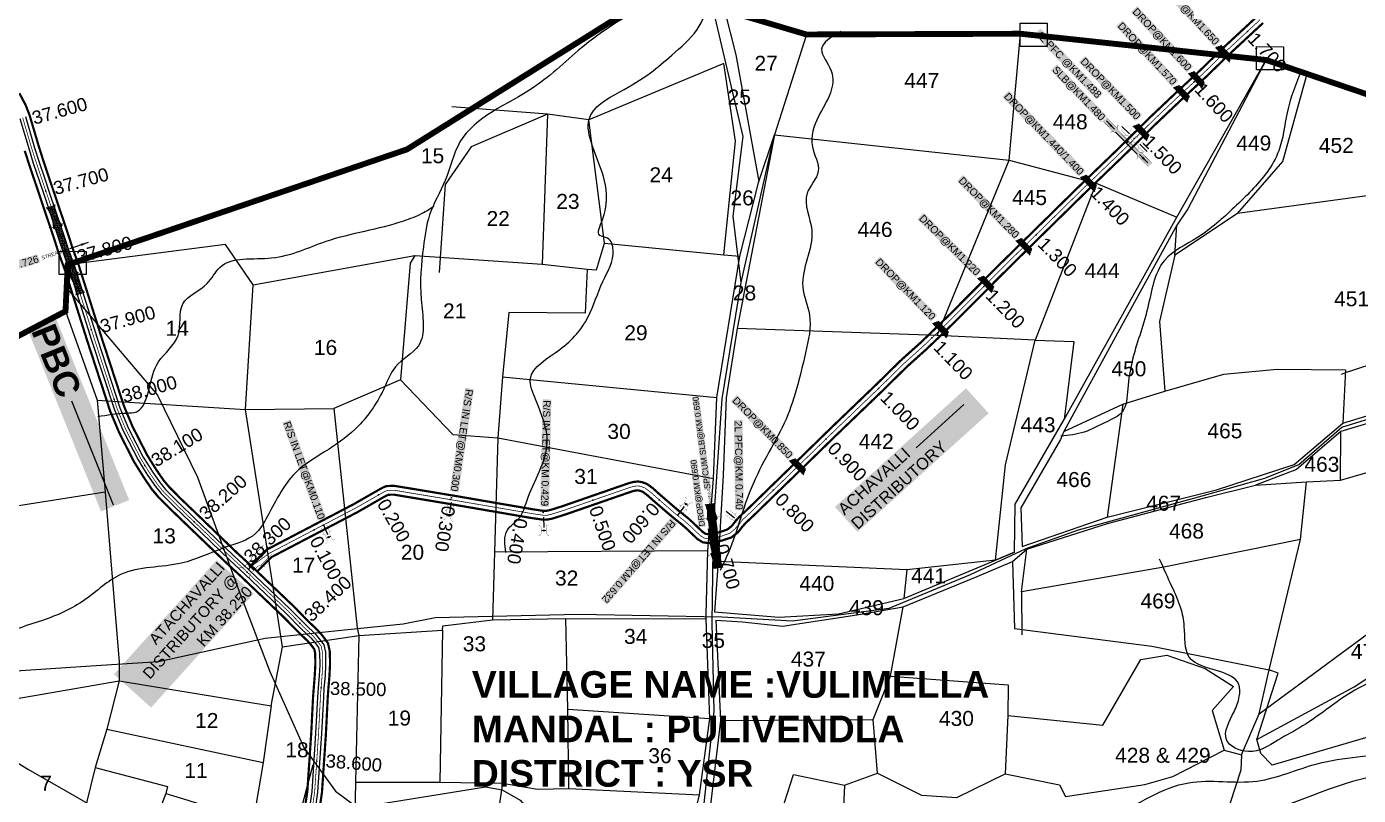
# Model space of a CAD drawing. Header units: inches. Extents: x 203261 to 228925, y 1594290 to 1605484.
# Drawn here: x 204251 to 206068, y 1599330 to 1600378 of the extents above; entities that cross this region are included whole.
import ezdxf
from ezdxf.enums import TextEntityAlignment as Align

# ---------------------------------------------------------------- set-up
doc = ezdxf.new("R2010")
doc.units = ezdxf.units.IN
doc.header["$MEASUREMENT"] = 0
doc.linetypes.add('ACAD_ISO02W100', pattern=[15, 12, -3])
doc.linetypes.add('HIDDEN2', pattern=[0.1875, 0.125, -0.0625])
for name, color, linetype in [('BOUNDRY STONES', 240, 'Continuous'), ('CANAL1', 7, 'Continuous'), ('CSMark', 72, 'Continuous'), ('PAPER SIZE', 5, 'Continuous'), ('PLOT NO', 7, 'Continuous'), ('PLOTS', 7, 'Continuous'), ('ROADS', 1, 'Continuous'), ('STREAMS', 4, 'Continuous'), ('STRUCTURE', 5, 'Continuous'), ('TEXT', 1, 'Continuous'), ('text2', 7, 'Continuous'), ('Title', 7, 'Continuous'), ('VILLAGE BOUNDRY', 5, 'Continuous')]:
    doc.layers.add(name, color=color, linetype=linetype)
doc.styles.get("Standard").update_dxf_attribs({"font": 'arial.ttf'})
doc.dimstyles.get("Standard").update_dxf_attribs({"dimtxt": 0.18, "dimasz": 0.18, "dimexe": 0.18, "dimexo": 0.0625, "dimgap": 0.09, "dimtad": 0, "dimtih": 1, "dimtoh": 1, "dimdec": 4, "dimzin": 0, "dimdsep": 46, "dimtxsty": 'Standard', "dimcen": 0.09, "dimadec": 0, "dimazin": 0, "dimtfac": 1, "dimtdec": 4, "dimtofl": 0, "dimtmove": 0, "dimatfit": 3, "dimfxl": 1, "dimtolj": 1, "dimtzin": 0, "dimarcsym": 0})

# ---------------------------------------------------------------- blocks, each defined once
blk = doc.blocks.new('DROP')
h = blk.add_hatch()
h.set_pattern_fill('ANSI31', color=1, scale=10, angle=45)
h.set_pattern_definition([(90, (-324.4107, -25.7687), (-1.25, 0), [])])
h.paths.add_polyline_path([(-9.9, -4.3), (-13.8, 4.1), (13.8, 4.1), (10.2, -4.3)])
at = {"layer": 'STRUCTURE', "color": 5, "const_width": 0.49}
blk.add_lwpolyline([(-9.9, -4.3), (-13.8, 4.1), (13.8, 4.1), (10.2, -4.3), (-9.9, -4.3)], dxfattribs=at)
at = {"layer": 'STRUCTURE', "color": 5}
blk.add_circle((0, 0), 1.33, dxfattribs=at)
blk = doc.blocks.new('OT')
at = {"layer": 'STRUCTURE', "color": 190}
for points, const_width in [([(769775.2, 1706601.8), (769775.2, 1706597.8), (769769.2, 1706593.8), (769761.8, 1706593.8), (769754.4, 1706593.8), (769748.4, 1706597.8), (769748.4, 1706601.8)], 0.5), ([(769751.4, 1706595.8), (769729.4, 1706595.8)], 0.5), ([(769761.8, 1706593.8), (769761.8, 1706581)], 2.5), ([(769751.4, 1706579), (769729.4, 1706579)], 0.5), ([(769748.4, 1706573), (769748.4, 1706577), (769754.4, 1706581), (769761.8, 1706581), (769761.8, 1706581), (769761.8, 1706581), (769769.2, 1706581), (769775.2, 1706577), (769775.2, 1706573)], 0.5)]:
    blk.add_lwpolyline(points, dxfattribs=dict(at, const_width=const_width))
at = {"layer": 'STRUCTURE', "color": 0}
blk.add_circle((769761.8, 1706587.4), 1.87, dxfattribs=at)
blk.add_leader([(769732.6, 1706587.4), (769753.8, 1706587.4)], dimstyle='Standard', override={"dimasz": 10, "dimgap": 0.09, "dimtad": 0}, dxfattribs=at)
blk = doc.blocks.new('AQUEDUCT')
at = {"layer": 'STRUCTURE'}
h = blk.add_hatch(dxfattribs=at)
h.set_pattern_fill('DASH', color=256, scale=8, angle=-90, style=0)
h.set_pattern_definition([(270, (-1706662.7411, 769762.6106), (1, -1), [1, -1])])
edge = h.paths.add_edge_path()
edge.add_spline(control_points=[(6.5, -63.1), (6.2, -62.6), (5.2, -61.2), (4.6, -58.3), (4.1, -54.4), (3.3, -48.8), (4.1, -41.4), (5.4, -35.8), (6, -33)], knot_values=[0, 0, 0, 0, 1.613557, 5.24513, 8.624976, 13.470124, 22.190216, 30.746377, 30.746377, 30.746377, 30.746377], degree=3, periodic=0)
edge.add_line((6, -33), (4, -30))
edge.add_line((4, -30), (4, 30))
edge.add_line((4, 30), (6, 33))
edge.add_spline(control_points=[(6, 33), (5.3, 35.8), (3.9, 41.3), (2.8, 48.7), (3.5, 54.4), (3.9, 58.3), (4.4, 61.2), (5.4, 62.6), (5.7, 63.1)], knot_values=[0, 0, 0, 0, 8.556161, 17.276253, 22.121402, 25.501247, 29.13282, 30.746377, 30.746377, 30.746377, 30.746377], degree=3, periodic=0)
edge.add_line((5.7, 63.1), (-6.5, 63.1))
edge.add_spline(control_points=[(-6.5, 63.1), (-6.2, 62.6), (-5.2, 61.2), (-4.6, 58.3), (-4.1, 54.4), (-3.3, 48.8), (-4.1, 41.4), (-5.4, 35.8), (-6, 33)], knot_values=[0, 0, 0, 0, 1.613557, 5.24513, 8.624976, 13.470124, 22.190216, 30.746377, 30.746377, 30.746377, 30.746377], degree=3, periodic=0)
edge.add_line((-6, 33), (-4, 30))
edge.add_line((-4, 30), (-4, -30))
edge.add_line((-4, -30), (-6, -33))
edge.add_spline(control_points=[(-6, -33), (-5.3, -35.8), (-3.9, -41.3), (-2.8, -48.7), (-3.5, -54.4), (-3.9, -58.3), (-4.4, -61.2), (-5.4, -62.6), (-5.7, -63.1)], knot_values=[0, 0, 0, 0, 8.556161, 17.276253, 22.121402, 25.501247, 29.13282, 30.746377, 30.746377, 30.746377, 30.746377], degree=3, periodic=0)
edge.add_line((-5.7, -63.1), (6.5, -63.1))
blk.add_circle((0, 0), 0.938)
at = {"layer": 'STRUCTURE', "const_width": 0.628}
for points in [[(-12, 36), (-8, 36), (-4, 30), (-4, -30), (-8, -36), (-12, -36)], [(12, 36), (8, 36), (4, 30), (4, -30), (8, -36), (12, -36)]]:
    blk.add_lwpolyline(points, dxfattribs=at)
at = {"layer": 'STRUCTURE', "color": 3}
for points in [[(-4, 30), (-4, -30)], [(-4, 30), (-4, -30)], [(4, 30), (4, -30)]]:
    blk.add_lwpolyline(points, dxfattribs=at)
at = {"layer": 'STRUCTURE'}
for points in [[(-6.5, 63.1), (-5.7, 61.7), (-4.7, 58.2), (-4.2, 54.9), (-3.6, 50.1), (-4.3, 41.4), (-6, 33)], [(5.7, 63.1), (4.8, 61.7), (3.9, 58.2), (3.5, 54.8), (3.1, 50), (4, 41.3), (6, 33)], [(-5.7, -63.1), (-4.8, -61.7), (-3.9, -58.2), (-3.5, -54.8), (-3.1, -50), (-4, -41.3), (-6, -33)], [(6.5, -63.1), (5.7, -61.7), (4.7, -58.2), (4.2, -54.9), (3.6, -50.1), (4.3, -41.4), (6, -33)]]:
    blk.add_spline(points, degree=3, dxfattribs=at)
at = {"layer": 'STRUCTURE', "color": 0}
blk.add_text('STREAM', height=5, dxfattribs=at).set_placement((-19.7, -0.1), align=Align.MIDDLE_CENTER)
for points in [[(32.5, 0.1), (5.8, 0)], [(0.4, -62), (0.1, -38.2)]]:
    blk.add_leader(points, dimstyle='Standard', override={"dimasz": 10, "dimgap": 0.09, "dimtad": 0}, dxfattribs=at)
blk = doc.blocks.new('1SLB')
at = {"layer": 'STRUCTURE'}
h = blk.add_hatch(dxfattribs=at)
h.set_pattern_fill('DOTS', color=6, scale=14, angle=320.3722, style=0)
h.set_pattern_definition([(320.372247934, (-538945.0768, -1194857.3203), (0.89503691186, 0.39489261377), [0, -0.875])])
h.paths.add_polyline_path([(-43.8, 3.5), (-43.8, -3.5), (-23.1, -3.5), (-21, -2.1), (21, -2.1), (23.1, -3.5), (43.8, -3.5), (43.8, 3.5), (23.1, 3.5), (21, 2.1), (-21, 2.1), (-23.1, 3.5)])
at = {"layer": 'STRUCTURE', "color": 6, "linetype": 'ACAD_ISO02W100', "ltscale": 0.5, "const_width": 0.35}
for points in [[(-43.8, 3.5), (-23.1, 3.5)], [(23.1, 3.5), (43.8, 3.5)], [(-43.8, -3.5), (-23.1, -3.5)], [(23.1, -3.5), (43.8, -3.5)]]:
    blk.add_lwpolyline(points, dxfattribs=at)
at = {"layer": 'STRUCTURE', "color": 6, "const_width": 0.44}
for points in [[(-25.2, 7.7), (-25.2, 4.9), (-21, 2.1), (21, 2.1), (25.2, 4.9), (25.2, 7.7)], [(-25.2, -7.7), (-25.2, -4.9), (-21, -2.1), (21, -2.1), (25.2, -4.9), (25.2, -7.7)]]:
    blk.add_lwpolyline(points, dxfattribs=at)
at = {"layer": 'STRUCTURE', "color": 6}
blk.add_lwpolyline([(-21, -2.1), (21, -2.1)], dxfattribs=at)
blk.add_lwpolyline([(-21, -2.1), (21, -2.1)], dxfattribs=at)
at = {"layer": 'STRUCTURE', "color": 0}
blk.add_circle((0, 0), 0.871, dxfattribs=at)
for points in [[(-40.8, 0), (-24.8, 0)], [(39.6, -0.2), (23.5, -0.2)]]:
    blk.add_leader(points, dimstyle='Standard', override={"dimasz": 10, "dimgap": 0.09, "dimtad": 0}, dxfattribs=at)
blk = doc.blocks.new('SP')
at = {"layer": 'STRUCTURE'}
h = blk.add_hatch(dxfattribs=at)
h.set_pattern_fill('DASH', color=256, scale=8, style=0)
edge = h.paths.add_edge_path()
edge.add_spline(control_points=[(769825.7, 1706742.1), (769825.3, 1706741.8), (769823.8, 1706740.8), (769820.9, 1706740.3), (769817, 1706739.7), (769811.4, 1706738.9), (769804, 1706739.7), (769798.4, 1706741), (769795.6, 1706741.6)], knot_values=[0, 0, 0, 0, 1.613557, 5.24513, 8.624976, 13.470124, 22.190216, 30.746377, 30.746377, 30.746377, 30.746377], degree=3, periodic=0)
edge.add_line((769795.6, 1706741.6), (769792.6, 1706739.6))
edge.add_line((769792.6, 1706739.6), (769732.6, 1706739.6))
edge.add_line((769732.6, 1706739.6), (769729.6, 1706741.6))
edge.add_spline(control_points=[(769729.6, 1706741.6), (769726.9, 1706740.9), (769721.3, 1706739.5), (769713.9, 1706738.5), (769708.3, 1706739.1), (769704.4, 1706739.6), (769701.5, 1706740), (769700, 1706741), (769699.5, 1706741.3)], knot_values=[0, 0, 0, 0, 8.556161, 17.276253, 22.121402, 25.501247, 29.13282, 30.746377, 30.746377, 30.746377, 30.746377], degree=3, periodic=0)
edge.add_line((769699.5, 1706741.3), (769699.5, 1706722.1))
edge.add_spline(control_points=[(769699.5, 1706722.1), (769700, 1706722.4), (769701.4, 1706723.4), (769704.3, 1706724), (769708.2, 1706724.5), (769713.8, 1706725.3), (769721.2, 1706724.5), (769726.8, 1706723.3), (769729.6, 1706722.6)], knot_values=[0, 0, 0, 0, 1.613557, 5.24513, 8.624976, 13.470124, 22.190216, 30.746377, 30.746377, 30.746377, 30.746377], degree=3, periodic=0)
edge.add_line((769729.6, 1706722.6), (769732.6, 1706724.6))
edge.add_line((769732.6, 1706724.6), (769792.6, 1706724.6))
edge.add_line((769792.6, 1706724.6), (769795.6, 1706722.6))
edge.add_spline(control_points=[(769795.6, 1706722.6), (769798.4, 1706723.3), (769803.9, 1706724.8), (769811.3, 1706725.8), (769817, 1706725.1), (769820.9, 1706724.7), (769823.8, 1706724.2), (769825.2, 1706723.3), (769825.7, 1706723)], knot_values=[0, 0, 0, 0, 8.556161, 17.276253, 22.121402, 25.501247, 29.13282, 30.746377, 30.746377, 30.746377, 30.746377], degree=3, periodic=0)
edge.add_line((769825.7, 1706723), (769825.7, 1706742.1))
h.paths.add_polyline_path([(769764.2, 1706732.1, -1), (769761.1, 1706732.1, -1)], flags=0)
h.paths.add_polyline_path([(769761.1, 1706732.1, 1), (769764.2, 1706732.1, 1)], flags=16)
at = {"layer": 'STRUCTURE', "const_width": 0.628}
for points in [[(769726.6, 1706747.6), (769726.6, 1706743.6), (769732.6, 1706739.6), (769792.6, 1706739.6), (769798.6, 1706743.6), (769798.6, 1706747.6)], [(769726.6, 1706716.6), (769726.6, 1706720.6), (769732.6, 1706724.6), (769792.6, 1706724.6), (769798.6, 1706720.6), (769798.6, 1706716.6)]]:
    blk.add_lwpolyline(points, dxfattribs=at)
at = {"layer": 'STRUCTURE', "color": 3}
blk.add_lwpolyline([(769732.6, 1706724.6), (769792.6, 1706724.6)], dxfattribs=at)
blk.add_lwpolyline([(769732.6, 1706724.6), (769792.6, 1706724.6)], dxfattribs=at)
at = {"layer": 'STRUCTURE', "color": 0}
blk.add_circle((769762.6, 1706732.1), 1.55, dxfattribs=at)
at = {"layer": 'STRUCTURE'}
for points in [[(769699.5, 1706741.3), (769700.9, 1706740.5), (769704.4, 1706739.6), (769707.8, 1706739.2), (769712.6, 1706738.8), (769721.3, 1706739.7), (769729.6, 1706741.6)], [(769825.7, 1706742.1), (769824.3, 1706741.3), (769820.8, 1706740.3), (769817.5, 1706739.8), (769812.7, 1706739.2), (769804, 1706739.9), (769795.6, 1706741.6)], [(769699.5, 1706722.1), (769700.9, 1706723), (769704.4, 1706724), (769707.7, 1706724.5), (769712.5, 1706725), (769721.2, 1706724.4), (769729.6, 1706722.6)], [(769825.7, 1706723), (769824.3, 1706723.8), (769820.8, 1706724.7), (769817.4, 1706725.1), (769812.6, 1706725.5), (769803.9, 1706724.6), (769795.6, 1706722.6)]]:
    blk.add_spline(points, degree=3, dxfattribs=at)
at = {"layer": 'STRUCTURE', "color": 0}
blk.add_text('STREAM', height=5, dxfattribs=at).set_placement((769684.3, 1706732.1), align=Align.MIDDLE_CENTER)
for points in [[(769727.4, 1706732.1), (769700.8, 1706732.1)], [(769824.4, 1706732.1), (769800.5, 1706732.1)]]:
    blk.add_leader(points, dimstyle='Standard', override={"dimasz": 10, "dimgap": 0.09, "dimtad": 0}, dxfattribs=at)
blk = doc.blocks.new('1INLET')
at = {"layer": 'STRUCTURE', "color": 190}
for points, const_width in [([(9.4, 10.1), (9.4, 7.3), (5.2, 4.5), (0, 4.5), (0, 4.5), (0, 4.5), (-5.2, 4.5), (-9.4, 7.3), (-9.4, 10.1)], 0.35), ([(0, -4.5), (0, 4.5)], 1.75), ([(7.3, 5.9), (22.7, 5.9)], 0.35), ([(-9.4, -10.1), (-9.4, -7.3), (-5.2, -4.5), (0, -4.5), (5.2, -4.5), (9.4, -7.3), (9.4, -10.1)], 0.35), ([(7.3, -5.9), (22.7, -5.9)], 0.35)]:
    blk.add_lwpolyline(points, dxfattribs=dict(at, const_width=const_width))
at = {"layer": 'STRUCTURE', "color": 0}
blk.add_circle((0, 0), 1.31, dxfattribs=at)
blk.add_leader([(26, 0.1), (5.6, 0)], dimstyle='Standard', override={"dimasz": 8, "dimgap": 0.09, "dimtad": 0}, dxfattribs=at)
blk = doc.blocks.new('8888')
at = {"layer": 'Title', "color": 5, "insert": (195105.1, 1605625), "char_height": 23, "width": 173.819, "attachment_point": 1, "rotation": 320.8039, "bg_fill": 1, "box_fill_scale": 1.1, "bg_fill_color": 7, "bg_fill_true_color": 16777215, "bg_fill_transparency": 0}
blk.add_mtext('{\\fArial|b1|i0|c0|p34;\\C1;PBC}', dxfattribs=at)
at = {"layer": 'Title', "color": 1}
blk.add_leader([(195232.7, 1605504.6), (195154, 1605569)], dimstyle='Standard', override={"dimtxt": 5, "dimasz": 50, "dimgap": 0.09, "dimtad": 0, "dimzin": 2}, dxfattribs=at)

msp = doc.modelspace()

# ---------------------------------------------------------------- linework, layer by layer
at = {"color": 3}
for p in [(204277.6, 1600154.2), (204304.3, 1600073.8), (204309.6, 1600059.2), (204412.8, 1599780)]:
    msp.add_point(p, dxfattribs=at)
at = {"layer": 'BOUNDRY STONES'}
for points in [[(205606.8, 1600383.2), (205643.4, 1600383.1), (205643.4, 1600351.5), (205606.7, 1600351.6)], [(205929.2, 1600351.2), (205965.9, 1600351.1), (205965.8, 1600319.5), (205929.2, 1600319.6)], [(204295.8, 1600072.1), (204332.4, 1600072), (204332.4, 1600040.4), (204295.7, 1600040.5)]]:
    msp.add_lwpolyline(points, close=True, dxfattribs=at)
at = {"layer": 'CANAL1', "color": 200, "const_width": 3}
for points in [[(204557.2, 1599643.8), (204578.5, 1599665.1), (204697.5, 1599727.3), (204730.3, 1599746.1), (204737.1, 1599749.9), (204741.9, 1599751.9), (204746.6, 1599752.2), (204753.2, 1599752.3), (204833.5, 1599739), (204942.7, 1599720.2), (204956.9, 1599718.1), (204960.8, 1599718.3), (204965.9, 1599719.4), (204983.2, 1599724.9), (205053.5, 1599749.3), (205072.9, 1599756), (205078.9, 1599757.6), (205085.6, 1599758.3), (205091.3, 1599757.2), (205097.6, 1599754.9), (205105.6, 1599749), (205115.4, 1599740.2), (205139.2, 1599719.7), (205153.5, 1599708.3), (205160.6, 1599701.9), (205169.7, 1599693.1), (205174.1, 1599689.1), (205177.8, 1599686.8), (205182, 1599686.3), (205190.1, 1599687.3), (205197.6, 1599689.5), (205207.2, 1599692.8), (205213.3, 1599697.6), (205218.5, 1599704.4), (205224.1, 1599710.6), (205233.9, 1599719.6), (205293.6, 1599777.6), (205348.4, 1599831), (205410.2, 1599890.3), (205444.5, 1599924), (205470.1, 1599946.9), (205488.7, 1599964.7), (205510, 1599985.4), (205539.5, 1600014.9), (205572.8, 1600048.5), (205611.5, 1600086.5), (205685.1, 1600158.8), (205738.5, 1600210.1), (205751.9, 1600223.2), (205782.3, 1600253.4), (205817.8, 1600287), (205852.6, 1600319.3), (205881, 1600347), (205882.6, 1600348.6), (205929.9, 1600392.4)], [(204565.6, 1599635.3), (204585.7, 1599655.3), (204703.3, 1599716.8), (204736.2, 1599735.7), (204742.4, 1599739.1), (204744.7, 1599740.1), (204747.1, 1599740.2), (204752.3, 1599740.3), (204831.5, 1599727.1), (204940.8, 1599708.3), (204956.3, 1599706.1), (204962.4, 1599706.4), (204969, 1599707.8), (204987, 1599713.5), (205057.4, 1599737.9), (205076.4, 1599744.5), (205081.1, 1599745.8), (205085.1, 1599746.2), (205088, 1599745.6), (205091.8, 1599744.2), (205098, 1599739.6), (205107.5, 1599731.1), (205131.5, 1599710.5), (205145.7, 1599699.1), (205152.5, 1599693.1), (205161.5, 1599684.4), (205166.8, 1599679.5), (205173.7, 1599675.3), (205182.1, 1599674.1), (205192.6, 1599675.6), (205201.2, 1599678.1), (205213, 1599682.1), (205221.8, 1599689.1), (205227.8, 1599696.7), (205232.7, 1599702.2), (205242.1, 1599710.9), (205301.9, 1599769), (205356.8, 1599822.4), (205418.6, 1599881.7), (205452.7, 1599915.3), (205478.2, 1599938.1), (205497.1, 1599956.1), (205518.5, 1599976.9), (205548, 1600006.5), (205581.3, 1600039.9), (205619.9, 1600078), (205693.5, 1600150.2), (205746.8, 1600201.5), (205760.3, 1600214.6), (205790.7, 1600244.8), (205826, 1600278.3), (205860.8, 1600310.6), (205889.4, 1600338.4), (205890.9, 1600339.9), (205938.1, 1600383.6)], [(204241.4, 1600287.8), (204249.9, 1600271.8), (204255.4, 1600257.7), (204268, 1600215), (204273.8, 1600196.8), (204282.2, 1600171.7), (204287, 1600157.4), (204308.9, 1600092.6), (204313.6, 1600077.5), (204319, 1600062.6), (204322.7, 1600052.3), (204353.3, 1599955.4), (204384.2, 1599860.9), (204395.8, 1599833.2), (204415.6, 1599794.6), (204421.3, 1599785.3), (204428.1, 1599774.5), (204438.2, 1599759.8), (204445.3, 1599751.3), (204462.2, 1599734.2), (204485.6, 1599711.8), (204512.7, 1599685.7), (204537.9, 1599661.4), (204558.7, 1599642.3), (204614.8, 1599588.8), (204636.2, 1599567), (204649.3, 1599554.5), (204655.3, 1599547.5), (204662.4, 1599537.9), (204665, 1599526.1), (204665.2, 1599508.1), (204664.4, 1599492.7), (204663, 1599476), (204662.1, 1599463.4), (204659.6, 1599414), (204654.2, 1599334.1), (204650.8, 1599310.9)], [(204248.8, 1600209.1), (204254.8, 1600190.6), (204263.3, 1600165.3), (204268.1, 1600151), (204289.8, 1600086.5), (204294.6, 1600071.1), (204300.2, 1600055.8), (204303.8, 1600045.9), (204334.3, 1599949.3), (204365.4, 1599853.9), (204377.7, 1599824.7), (204398.1, 1599784.7), (204404.4, 1599774.7), (204411.3, 1599763.6), (204422.2, 1599747.7), (204430.4, 1599737.8), (204448.2, 1599719.9), (204471.7, 1599697.3), (204498.8, 1599671.3), (204524.2, 1599646.9), (204545, 1599627.7), (204600.8, 1599574.5), (204622.2, 1599552.7), (204634.7, 1599540.7), (204639.6, 1599535.1), (204643.8, 1599529.4), (204645, 1599523.8), (204645.2, 1599508.5), (204644.4, 1599494), (204643.1, 1599477.5), (204642.1, 1599464.6), (204639.6, 1599415.2), (204634.3, 1599336.2), (204631.1, 1599314.5)]]:
    msp.add_lwpolyline(points, dxfattribs=at)
at = {"layer": 'CANAL1', "color": 1, "linetype": 'HIDDEN2', "ltscale": 28, "const_width": 1}
for points in [[(204557.3, 1599642.2), (204582.1, 1599660.2), (204582.1, 1599660.2), (204700.4, 1599722.1), (204733.3, 1599740.9), (204739.8, 1599744.5), (204743.3, 1599746), (204746.8, 1599746.2), (204752.8, 1599746.3), (204832.5, 1599733), (204941.8, 1599714.3), (204956.6, 1599712.1), (204961.6, 1599712.3), (204967.5, 1599713.6), (204985.1, 1599719.2), (205055.5, 1599743.6), (205074.6, 1599750.2), (205080, 1599751.7), (205085.4, 1599752.2), (205089.6, 1599751.4), (205094.7, 1599749.5), (205101.8, 1599744.3), (205111.5, 1599735.7), (205135.3, 1599715.1), (205149.6, 1599703.7), (205156.6, 1599697.5), (205165.6, 1599688.8), (205170.5, 1599684.3), (205175.8, 1599681), (205182, 1599680.2), (205191.4, 1599681.5), (205199.4, 1599683.8), (205210.1, 1599687.5), (205217.5, 1599693.3), (205223.1, 1599700.5), (205228.4, 1599706.4), (205238, 1599715.3), (205297.7, 1599773.3), (205352.6, 1599826.7), (205414.4, 1599886), (205448.6, 1599919.6), (205474.2, 1599942.5), (205492.9, 1599960.4), (205514.2, 1599981.1), (205543.7, 1600010.7), (205577, 1600044.2), (205615.7, 1600082.3), (205689.3, 1600154.5), (205742.6, 1600205.8), (205756.1, 1600218.9), (205786.5, 1600249.1), (205821.9, 1600282.7), (205856.7, 1600314.9), (205885.2, 1600342.7), (205886.7, 1600344.2), (205934, 1600388)], [(204245.9, 1600254.5), (204258.4, 1600212.1), (204264.3, 1600193.7), (204272.8, 1600168.5), (204277.6, 1600154.2), (204299.3, 1600089.6), (204304.1, 1600074.3), (204309.6, 1600059.2), (204313.3, 1600049.1), (204343.8, 1599952.4), (204374.8, 1599857.4), (204386.7, 1599828.9), (204406.9, 1599789.7), (204412.8, 1599780), (204419.7, 1599769.1), (204430.2, 1599753.8), (204437.8, 1599744.6), (204455.2, 1599727), (204478.6, 1599704.5), (204505.8, 1599678.5), (204531.1, 1599654.2), (204551.9, 1599635), (204607.8, 1599581.7), (204629.2, 1599559.9), (204642, 1599547.6), (204647.4, 1599541.3), (204653.1, 1599533.7), (204655, 1599524.9), (204655.2, 1599508.3), (204654.4, 1599493.3), (204653, 1599476.7), (204652.1, 1599464), (204649.6, 1599414.6), (204644.3, 1599335.2), (204641, 1599312.7)]]:
    msp.add_lwpolyline(points, dxfattribs=at)
at = {"layer": 'CANAL1', "color": 5}
for points in [[(204242.1, 1600253.2), (204254.6, 1600210.9), (204260.5, 1600192.4), (204269, 1600167.2), (204273.8, 1600152.9), (204295.5, 1600088.3), (204300.3, 1600073), (204305.8, 1600057.8), (204309.5, 1600047.8), (204340, 1599951.1), (204371.1, 1599856), (204383.1, 1599827.2), (204403.4, 1599787.7), (204409.5, 1599777.9), (204416.3, 1599766.9), (204427, 1599751.4), (204434.9, 1599741.9), (204452.4, 1599724.2), (204475.9, 1599701.7), (204503, 1599675.6), (204528.3, 1599651.2), (204549.1, 1599632), (204605, 1599578.8), (204626.4, 1599557), (204639.1, 1599544.9), (204644.3, 1599538.8), (204649.3, 1599532), (204651, 1599524.5), (204651.2, 1599508.4), (204650.4, 1599493.6), (204649, 1599477), (204648.1, 1599464.3), (204645.6, 1599414.8), (204640.3, 1599335.6), (204637, 1599313.4)], [(204249.7, 1600255.8), (204262.2, 1600213.2), (204268.1, 1600194.9), (204276.6, 1600169.7), (204281.4, 1600155.5), (204303.1, 1600090.8), (204307.9, 1600075.6), (204313.3, 1600060.6), (204317.1, 1600050.4), (204347.6, 1599953.6), (204378.6, 1599858.8), (204390.4, 1599830.6), (204410.3, 1599791.6), (204416.2, 1599782.2), (204423, 1599771.3), (204433.4, 1599756.2), (204440.8, 1599747.2), (204458, 1599729.9), (204481.4, 1599707.4), (204508.5, 1599681.4), (204533.8, 1599657.1), (204554.6, 1599637.9), (204610.6, 1599584.5), (204632, 1599562.7), (204644.9, 1599550.4), (204650.6, 1599543.8), (204656.8, 1599535.4), (204659, 1599525.4), (204659.2, 1599508.2), (204658.4, 1599493.1), (204657, 1599476.4), (204656.1, 1599463.8), (204653.6, 1599414.4), (204648.3, 1599334.7), (204644.9, 1599312)]]:
    msp.add_lwpolyline(points, dxfattribs=at)
at = {"layer": 'PLOTS'}
for points in [[(205203.1, 1600401), (205218.7, 1600340.1), (205250, 1600167.5)], [(205315, 1600367.8), (205271.6, 1600231.1), (205220.5, 1599966.9), (205205.7, 1599872.2), (205201.6, 1599766.9), (205194.7, 1599649.2), (205189.9, 1599580.5)], [(205493.5, 1599957.3), (205591.7, 1600196.5), (205606.9, 1600368.8)], [(205189.9, 1599580.5), (205277.4, 1599573.2), (205358.8, 1599578), (205448.1, 1599598.8), (205572.8, 1599651.1), (205599, 1599661.8), (205600, 1599727.2), (205666.5, 1599842.7), (205820.5, 1600118.8), (205942.3, 1600333)], [(205942.3, 1600333), (205835.2, 1600129.9), (205820.2, 1600107.7), (205742.3, 1599965.6), (205666.4, 1599826.4), (205661.8, 1599815.4), (205607.5, 1599722.2), (205609.3, 1599669.5), (205725.5, 1599709.7), (205874.3, 1599746.7), (205980.3, 1599781.3), (206046.9, 1599837.7), (206148, 1599868.6), (206350, 1599926), (206399.9, 1599946.5), (206434.2, 1599958.3), (206660.1, 1600019.1), (206742.4, 1600042.9)], [(205202.4, 1600067.2), (205218.3, 1600222.2), (205202.6, 1600328.2), (205018.1, 1600251.6)], [(205903.1, 1600123.6), (205964.9, 1600194.7), (205997.1, 1600311)], [(204781.1, 1600066.6), (204954.8, 1600054.4), (205016.2, 1600047.6), (205028.6, 1600046.8), (205039.8, 1600083.4), (205018.1, 1600251.6), (204962.1, 1600259), (204954.8, 1600054.4)], [(204962.1, 1600259), (204857.8, 1600214.4), (204822.1, 1600163.1), (204813.9, 1600043.2)], [(204962.1, 1600259), (204831.6, 1600269.3)], [(204023.9, 1599506.8), (204073.9, 1599490.9), (204079.4, 1599489.8), (204076.3, 1599460.8), (204235.5, 1599462.1), (204377.5, 1599486.5), (204584.9, 1599452.3), (204600.5, 1599532.6), (204704.5, 1599548.4), (204818.7, 1599555.5), (204819.2, 1599561.5), (204886.8, 1599569.7), (204987, 1599571.5), (205178.5, 1599571.1), (205178.2, 1599577), (205180.6, 1599663.6), (205188.4, 1599762.2), (205193, 1599872.9), (205224.4, 1600065.3), (205250, 1600167.5), (205271.6, 1600231.1)], [(205271.6, 1600231.1), (205591.7, 1600196.5), (205710.1, 1600165.1), (205820.5, 1600118.8)], [(205710.1, 1600165.1), (205627, 1599951)], [(206291.8, 1600139), (206185.9, 1600135.5), (206093.2, 1600149.8), (205903.1, 1600123.6), (205817.6, 1600066.7), (205796.6, 1599976.2), (205804, 1599881.6)], [(205817.6, 1600066.7), (205820.2, 1600107.7)], [(204600.5, 1599532.6), (204549.9, 1599856.6), (204560.3, 1600026.2), (204522.8, 1600081.3), (204307.4, 1600053.8)], [(205039.8, 1600083.4), (205202.4, 1600067.2), (205224.4, 1600065.3)], [(204560.3, 1600026.2), (204781.1, 1600066.6), (204774.6, 1600056), (204761.5, 1599896.8), (204670.5, 1599857.6)], [(205016.2, 1600047.6), (205013.1, 1599987.6), (204909.3, 1599988.9), (204900.6, 1599901), (204894.1, 1599817.7), (204889.5, 1599661.9), (204886.8, 1599569.7)], [(206755.4, 1600030.1), (206660, 1600005.8), (206426.6, 1599948.8), (206144.3, 1599856.6), (206044.1, 1599826.2), (205983.7, 1599774.6), (205927.5, 1599753.3)], [(204304.4, 1599990.4), (204347.8, 1599869.2), (204358.7, 1599743.9), (204377.6, 1599512.1), (204377.5, 1599486.5)], [(205572.8, 1599651.1), (205586.8, 1599780.9), (205627, 1599951), (205493.5, 1599957.3), (205220.5, 1599966.9)], [(205627, 1599951), (205679.9, 1599949), (205666.5, 1599842.7)], [(204761.5, 1599896.8), (204832.6, 1599822.4), (204894.1, 1599817.7), (205188.4, 1599762.2)], [(204900.6, 1599901), (205193, 1599872.9)], [(205666.4, 1599826.4), (205746.5, 1599863.6), (205804, 1599881.6), (205884.5, 1599904.5), (205957.2, 1599911.2), (206050.3, 1599910.6), (206046.9, 1599837.7)], [(204347.8, 1599869.2), (204549.9, 1599856.6), (204670.5, 1599857.6), (204702.2, 1599558.6), (204704.5, 1599548.4)], [(205746.5, 1599863.6), (205725.5, 1599709.7)], [(206212.8, 1599636.9), (206251.2, 1599563.6), (206425, 1599599.2), (206542.4, 1599723.1), (206592.8, 1599853.2), (206624.9, 1599849.3), (206670, 1599810.3), (206704.5, 1599788.6), (206694.8, 1599732.3), (206673.1, 1599695), (206632.2, 1599646.6), (206559.5, 1599584), (206382, 1599481.5), (206121.5, 1599414.3), (206115.2, 1599419.5), (205950.3, 1599371.5), (205935, 1599387.5), (205929.3, 1599406.4), (205958.7, 1599496.9), (205946.3, 1599501.5)], [(205668.3, 1599328.5), (205776.9, 1599345.2), (205815, 1599355.8), (205885, 1599391.9), (205908.7, 1599385.6), (205932.7, 1599441.4), (205946.3, 1599501.5), (205988.9, 1599679.1), (205997.4, 1599757.9), (206043.8, 1599760.2), (206287.3, 1599830.5)], [(205932.7, 1599441.4), (206137.4, 1599592.5), (206212.8, 1599636.9), (206245.8, 1599724.4), (206280.5, 1599806.8), (206287.3, 1599830.5)], [(206043.8, 1599760.2), (206044.1, 1599826.2)], [(205191.5, 1599569.3), (205227.7, 1599567.1), (205282.5, 1599560.8), (205384, 1599576.5), (205447.1, 1599587.5), (205547.9, 1599628.7), (205596.4, 1599649.3), (205615.6, 1599665.8), (205725.9, 1599700.8), (205860.1, 1599736.2), (205927.5, 1599753.3), (205997.4, 1599757.9)], [(204358.7, 1599743.9), (204078.8, 1599699.6)], [(205988.9, 1599679.1), (205802.5, 1599641.3), (205608.5, 1599608), (205608.7, 1599549.1)], [(205180.6, 1599663.6), (204889.5, 1599661.9)], [(205599, 1599661.8), (205572.8, 1599651.1), (205452.1, 1599637.7), (205194.7, 1599649.2)], [(205608.5, 1599608), (205615.6, 1599665.8)], [(205596.4, 1599649.3), (205599.1, 1599557.6), (205786.3, 1599533.7), (205946.3, 1599501.5)], [(205452.1, 1599637.7), (205448.1, 1599598.8)], [(205412, 1599360.4), (205406.1, 1599433.7), (205429.7, 1599492.7), (205447.1, 1599587.5)], [(204991.1, 1599339.4), (204989.6, 1599447.9), (204987, 1599571.5)], [(205149.9, 1599123.2), (205147.8, 1599245), (205169.2, 1599330.8), (205183.3, 1599434.9), (205178.5, 1599571.1)], [(205191.5, 1599569.3), (205197.7, 1599432.3), (205179.8, 1599279)], [(204704.5, 1599548.4), (204699.9, 1599348.4), (204698.3, 1599254)], [(204818.7, 1599555.5), (204815.2, 1599348.1)], [(205929.3, 1599406.4), (206062.3, 1599478.1), (206132.3, 1599524.2), (206132.9, 1599536.3), (206251.2, 1599563.6)], [(205589.6, 1599439.3), (205719.3, 1599426.2), (205771.1, 1599515.4), (205806.7, 1599521.4), (205859, 1599503.1), (205897.6, 1599478.7), (205868.7, 1599446.2), (205885, 1599391.9)], [(204377.5, 1599486.5), (204360.7, 1599420.7), (204344.9, 1599368.4), (204333.2, 1599320.2), (204301.6, 1599219.5)], [(205429.7, 1599492.7), (205590.4, 1599481), (205589.6, 1599439.3), (205586.1, 1599359.5)], [(204584.9, 1599452.3), (204573.8, 1599375.2), (204560.2, 1599295.2)], [(204989.6, 1599447.9), (205183.3, 1599434.9)], [(205197.7, 1599432.3), (205406.1, 1599433.7)], [(204360.7, 1599420.7), (204573.8, 1599375.2)], [(205908.7, 1599385.6), (205907.6, 1599364.8), (205885.7, 1599297.9), (205878.9, 1599256.5), (205876.4, 1599244.4), (205875.7, 1599160.9), (205939.3, 1599145.4), (206021.2, 1599128.3), (206120.7, 1599214.8), (206234.6, 1599276.1), (206263, 1599268.4), (206327.9, 1599299.2), (206368.5, 1599355.4), (206365.2, 1599372.8), (206360.4, 1599398.8)], [(204344.9, 1599368.4), (204443.4, 1599342.3), (204441.4, 1599332.8), (204471.2, 1599323.9), (204560.2, 1599295.2), (204617.4, 1599274.6), (204682, 1599256.7), (204698.3, 1599254), (204702.2, 1599204.4), (204719.9, 1599194.1), (204788, 1599254.4), (204883.8, 1599233.1), (204846.3, 1599123.9)], [(205278.7, 1599217.8), (205277.1, 1599295.1), (205297.6, 1599358.8), (205367.1, 1599344), (205412, 1599360.4), (205472, 1599330.5), (205520.3, 1599327.5), (205586.1, 1599359.5), (205660.3, 1599344.7), (205668.3, 1599328.5)], [(204441.4, 1599332.8), (204368.7, 1599144.3)], [(204900.6, 1599347.1), (204883.8, 1599233.1)], [(205367.1, 1599344), (205362.3, 1599241.7)]]:
    msp.add_lwpolyline(points, dxfattribs=at)
at = {"layer": 'ROADS'}
for points in [[(205226, 1600029.4), (205215, 1600120.2), (205228.8, 1600228.5), (205190.5, 1600391.1), (205180.4, 1600495.4)], [(205162.7, 1599202.1), (205189.1, 1599445.2), (205186.4, 1599565.7), (205188.4, 1599698.3), (205200.1, 1599871), (205226, 1600029.4), (205271.6, 1600231.1)], [(204305.1, 1600022.6), (204430, 1599875.9), (204484.3, 1599764), (204541, 1599609.6), (204583.1, 1599499.3), (204629.3, 1599395.6), (204672.6, 1599335.8), (204702.6, 1599313.5), (204877.4, 1599342), (204900.1, 1599337.7), (204924.4, 1599323.9), (204975, 1599264.6), (205115.7, 1599216), (205162.7, 1599202.1), (205155.7, 1599153)], [(204000.6, 1599503.7), (204073.9, 1599490.9), (204243.3, 1599500.3), (204338.9, 1599506.7), (204431.4, 1599513), (204576.6, 1599544.8), (204672, 1599554.7), (204765.2, 1599564.1), (204808.6, 1599572.6), (205004.3, 1599577.5), (205199.7, 1599573.8), (205295.9, 1599568.3), (205428.1, 1599585.7), (205539, 1599631.6), (205614.9, 1599667.1), (205686.1, 1599692.2), (205855, 1599738.6), (205940.6, 1599763), (205987, 1599781.4), (206045.6, 1599832.3), (206148.2, 1599864.2)], [(204079.4, 1599489.8), (204118.5, 1599448.2), (204253.8, 1599365.4), (204388.8, 1599288.1), (204473.4, 1599238.7), (204546.8, 1599186.4), (204566.9, 1599148.6), (204585.6, 1599127.3), (204616.7, 1599085.7), (204623.9, 1599053.8), (204715.5, 1599015.6)], [(204566.9, 1599148.6), (204587.1, 1599212.4), (204612.1, 1599263.7), (204628.8, 1599321.1), (204642.2, 1599372.4)]]:
    msp.add_lwpolyline(points, dxfattribs=at)
at = {"layer": 'STREAMS'}
for points in [[(205116.1, 1600420.1), (205012.4, 1600352.9), (204943, 1600295.7), (204842.5, 1600221.2), (204822.3, 1600168.8), (204801, 1600121.8), (204792.6, 1600078.2), (204789.5, 1600006.4), (204785.8, 1599943.4), (204754.5, 1599914.6), (204739.7, 1599887), (204703.5, 1599833.6), (204663.9, 1599802.5), (204617.9, 1599770.2), (204577.7, 1599706.7), (204563.5, 1599687.3), (204522.8, 1599668.5), (204462.6, 1599646.9), (204379.5, 1599631.2), (204330.9, 1599596.9), (204273, 1599568.8), (204216.4, 1599547.8), (204158.6, 1599510.2), (204118.5, 1599495.6), (204067.8, 1599485.7), (204054.2, 1599471.6)], [(204905, 1599661.2), (204907.1, 1599691.8), (204923.5, 1599708.8), (204933.6, 1599731.5), (204961.5, 1599812), (204945.5, 1599870.3), (204938.6, 1599898.2), (204978.8, 1599938.3), (205017.4, 1599982.9), (205037.5, 1600031.1), (205051.4, 1600073.9), (205043.9, 1600089.9), (205033.3, 1600093.9), (205036.7, 1600115), (205022.8, 1600216.7), (205018.5, 1600252.3), (205060.7, 1600289.8), (205102.2, 1600315.5), (205131.4, 1600339.7), (205165.9, 1600374.5), (205184.5, 1600414)], [(205361.8, 1600371.9), (205335.7, 1600347.6), (205348.9, 1600318.1), (205347.7, 1600288.1), (205331.4, 1600255.8), (205323.2, 1600214.8), (205331.2, 1600181.2), (205316.1, 1600151.2), (205322.3, 1600100.9), (205310, 1600023.6), (205319.2, 1599985.5), (205313.8, 1599933.5), (205284.7, 1599837.6), (205260.9, 1599792.6), (205237, 1599742.4), (205209.6, 1599663.5), (205197.4, 1599636.9)], [(205990.4, 1600320.1), (205970.8, 1600261), (205959.4, 1600209.1), (205943.4, 1600180.2), (205898.9, 1600132.2), (205848.5, 1600091), (205803.5, 1600059.8), (205780.3, 1599993.7), (205759.4, 1599922.5), (205753.4, 1599884.7), (205745.6, 1599852.8), (205724.9, 1599839.8), (205694.1, 1599825.7), (205662.2, 1599819.9)], [(203972.7, 1598365.9), (204022.7, 1598368.2), (204062.4, 1598389.4), (204121, 1598402.1), (204164.3, 1598419), (204245.5, 1598437.7), (204326.7, 1598461.3), (204363.4, 1598511.8), (204433.9, 1598606.4), (204471.9, 1598690.4), (204509.3, 1598773.2), (204534.5, 1598834.9), (204568.8, 1598890.3), (204602.5, 1598931.7), (204669.7, 1598986.4), (204726.7, 1599017), (204798.2, 1599071.7), (204872, 1599095.9), (204955, 1599104.2), (205055.7, 1599115), (205131.3, 1599106.8), (205208, 1599125.2), (205275.8, 1599182.3), (205322.3, 1599207.8), (205358.9, 1599230.3), (205430.9, 1599241.1), (205512.1, 1599259.8), (205603.6, 1599273.5), (205676.2, 1599283.7), (205732.4, 1599301.9), (205836.5, 1599347.5), (205929.8, 1599349.8), (206011.6, 1599373.3), (206122.6, 1599390.7), (206205.7, 1599413.7), (206302.7, 1599431.1), (206366.2, 1599446.8), (206445.9, 1599468.1), (206583.9, 1599511.1), (206662.1, 1599556), (206729.3, 1599596.6), (206876, 1599689.8), (206972.6, 1599769.4), (207014.2, 1599846.1), (207071.3, 1599926.7), (207095.8, 1599952.8), (207151.3, 1599980.7), (207234.4, 1600006.7), (207325.3, 1600018.7), (207399.1, 1600019.1), (207452.8, 1600019.6), (207498.6, 1600045.1), (207624, 1600076.7), (207713.8, 1600120.4), (207782.8, 1600164.1), (207825.6, 1600189), (207911.1, 1600227.2), (207942.2, 1600245.4), (208007, 1600269), (208022.9, 1600283.6)], [(208182.9, 1600292.6), (208157.2, 1600260.1), (208117.2, 1600219.1), (208014.2, 1600123.5), (207904.3, 1600040.6), (207853.5, 1600024.8), (207774.4, 1600006.6), (207720.4, 1599981), (207642.6, 1599966.5), (207551.3, 1599943.5), (207477.7, 1599922.9), (207398.1, 1599939), (207304, 1599939.7), (207226.8, 1599934.4), (207160.6, 1599923.5), (207115.8, 1599915), (207086.9, 1599858.2), (207059.8, 1599806.8), (206970.7, 1599715.4), (206935.7, 1599669.6), (206881.6, 1599616.4), (206858.3, 1599581), (206815.3, 1599559.7), (206756.5, 1599534.1), (206690.9, 1599511), (206633.3, 1599495.9), (206562, 1599470.7), (206460.8, 1599436.1), (206394.6, 1599414.8), (206383.5, 1599374.5), (206379.8, 1599350.6), (206369.9, 1599313.3), (206335.5, 1599278.5), (206266.8, 1599248), (206195, 1599204.6), (206163.1, 1599190), (206115.8, 1599161.3), (206091.9, 1599132), (206082, 1599091), (206078.2, 1599044.5), (206063.4, 1599017), (206037, 1598987.4), (206031.3, 1598936.6), (206041.1, 1598909.6), (206028.1, 1598870.5), (206009.7, 1598843), (205991.8, 1598789.8), (205974.6, 1598771.4), (205947.6, 1598773.3), (205921.9, 1598769.7), (205887.9, 1598721.1), (205876.2, 1598681.4), (205866.9, 1598641.6), (205841.1, 1598619.6), (205819.1, 1598629.5), (205786.6, 1598608.7), (205765.1, 1598588), (205718.5, 1598563.6), (205673.6, 1598560.3), (205614.7, 1598499.3), (205576.7, 1598489.6), (205542.9, 1598473.1)], [(206045.1, 1599904.8), (206101.3, 1599922.4), (206134.4, 1599933), (206168.2, 1599958.3), (206204.9, 1599966.5), (206248.7, 1600000), (206294.3, 1600059.6), (206309.2, 1600095.6), (206331.2, 1600145.1), (206360.3, 1600191.3), (206378.8, 1600236.2)], [(204348.4, 1599846.9), (204387.2, 1599851.6), (204401.2, 1599853.4), (204418.3, 1599884), (204431.3, 1599921.3), (204458, 1599957.5), (204464.4, 1600000.3), (204497.7, 1600028.3), (204514.7, 1600050), (204585.6, 1600063.1), (204659.9, 1600085.8), (204766.1, 1600113.8), (204790.8, 1600124), (204807.5, 1600133.9)], [(206702.3, 1599855.5), (206694.4, 1599819.4), (206669.7, 1599778.5), (206632.9, 1599711.8), (206580.4, 1599683.3), (206507.6, 1599659.1), (206455.7, 1599616.9), (206420.5, 1599594.4), (206380.5, 1599579.6), (206277.3, 1599568.5), (206190.2, 1599539), (206147.3, 1599533.7), (206116.8, 1599505.2), (206068.3, 1599476.5), (205991.9, 1599424.9), (205957.9, 1599405.3), (205917.9, 1599389.9), (205888.1, 1599406.1), (205898.4, 1599444.2), (205905.6, 1599465), (205905, 1599481.7), (205878.8, 1599499), (205837.2, 1599518.8), (205830.5, 1599560.7), (205825.8, 1599585.7), (205814, 1599614.3), (205796.8, 1599652.5)], [(206158.6, 1599218.8), (206198.7, 1599250.6), (206262.5, 1599269.2), (206315.7, 1599290.9), (206362.1, 1599333.3), (206374.1, 1599358.3), (206373.6, 1599398.9), (206330.4, 1599404), (206272.8, 1599391.7), (206184.6, 1599368.8), (206093.2, 1599357.1), (205917.6, 1599298.7), (205858.2, 1599288.2), (205761.9, 1599289.7), (205684.3, 1599261.8), (205588.5, 1599243.2), (205507.2, 1599231.6), (205414.5, 1599188), (205381.6, 1599146.7), (205345.2, 1599098.1), (205271.9, 1599062), (205203.7, 1599049), (205168.6, 1599048.5), (205114.2, 1599040.5), (205050.2, 1599060), (205001.4, 1599058.8), (204927.5, 1599025.9), (204860.5, 1598984.8), (204817.2, 1598939.3), (204802.2, 1598911.2), (204752.6, 1598856.9), (204638.4, 1598777.5), (204595.8, 1598725.1), (204548.1, 1598695.2), (204505.5, 1598643.4), (204491.6, 1598609.1), (204467.8, 1598574.7), (204455.2, 1598549.2), (204422, 1598506.1), (204392.5, 1598479.9), (204333.4, 1598426.6), (204299.6, 1598409.2), (204259.5, 1598399.3), (204224.5, 1598380.6), (204200.7, 1598383.2), (204153.1, 1598357), (204086.8, 1598340.3), (204053.5, 1598306.7), (204054, 1598257.3), (204056.5, 1598225.4), (204069.5, 1598206.6), (204087, 1598179.7), (204101.9, 1598157.2), (204139.3, 1598065.9), (204172.4, 1598047.7), (204211.7, 1598013.2), (204226, 1597985.1), (204287.9, 1597958.1), (204312.8, 1597916.1), (204287.1, 1597881.8), (204284.5, 1597844.9), (204269.4, 1597800.6), (204257.4, 1597786.2), (204239.8, 1597753.8), (204228.5, 1597737.8), (204187.2, 1597732.9), (204149, 1597728.6), (204102.7, 1597712.5), (204039.5, 1597709.5), (203977.6, 1597713.4), (203923.2, 1597706.1)]]:
    msp.add_spline(points, degree=3, dxfattribs=at)
at = {"layer": 'TEXT'}
msp.add_lwpolyline([(204699.9, 1599348.4), (204815.2, 1599348.1), (204900.6, 1599347.1), (204948.1, 1599338.7), (204991.1, 1599339.4), (205169.2, 1599330.8)], dxfattribs=at)
at = {"layer": 'text2', "color": 3, "linetype": 'Continuous'}
for p in [(205916.6, 1600371.9), (205844, 1600303.1), (205771.5, 1600234.2), (205699.8, 1600164.6), (205628.3, 1600094.6), (205557.2, 1600024.3), (205486.1, 1599954), (205413.6, 1599885.2), (205341.5, 1599815.9), (204731.5, 1599739.9), (204828.9, 1599733.6), (205023.9, 1599732.6), (205114.3, 1599733.2), (205269.8, 1599746.2), (204927.5, 1599716.7), (204655.7, 1599698.7), (204643.5, 1599692.3), (205194.8, 1599682.4)]:
    msp.add_point(p, dxfattribs=at)
at = {"layer": 'text2', "color": 2, "linetype": 'Continuous'}
for p in [(205885.2, 1600342.7), (205844, 1600312, 20), (205826, 1600291, 19), (205753, 1600221, 15), (205758, 1600231, 17), (205762, 1600226, 16), (205770, 1600238, 18), (205698, 1600170, 14), (205610, 1600083, 13), (205558, 1600032, 12), (205497, 1599970, 11), (204339.6, 1599965.5), (204370.6, 1599870.4), (205301, 1599783, 10), (204831, 1599736, 3), (204956, 1599716, 4), (205140, 1599713, 5), (204479.8, 1599703.4), (205220, 1599706, 8), (205224, 1599701, 9), (205186, 1599684, 6), (205189, 1599684, 7), (204555, 1599639, 1), (204552.3, 1599634.6), (204624.1, 1599565), (204653, 1599476.7), (204647.1, 1599376.9)]:
    msp.add_point(p, dxfattribs=at)
at = {"layer": 'VILLAGE BOUNDRY', "linetype": 'HIDDEN2', "ltscale": 75, "const_width": 8}
msp.add_lwpolyline([(203823.7, 1599679.2), (204082, 1599873.8), (204304.4, 1599990.4), (204307.4, 1600053.8), (204323.7, 1600059.3), (204770.2, 1600211.1), (205105.7, 1600421.2), (205177.2, 1600408.9), (205203.1, 1600401), (205315, 1600367.8), (205606.9, 1600368.8), (205942.3, 1600333), (206162.8, 1600258)], dxfattribs=at)

# ---------------------------------------------------------------- block references
at = {"rotation": 18.35689587063089}
msp.add_blockref('AQUEDUCT', (204304.3, 1600073.8), dxfattribs=at)
at = {"layer": 'STRUCTURE', "color": 0, "xscale": 0.7, "yscale": 0.7, "zscale": 0.7, "rotation": 276.6634408825853}
msp.add_blockref('SP', (-1043977.7, 1996247.1, 7), dxfattribs=at)
at = {"layer": 'STRUCTURE', "color": 0, "rotation": 224.788994013238}
msp.add_blockref('OT', (-451425.4, 3353113.2), dxfattribs=at)
at = {"layer": 'text2', "color": 3, "linetype": 'Continuous'}
for name, p, rotation in [('DROP', (205885.2, 1600342.7), 134.0607425927567), ('DROP', (205848.2, 1600307.1), 133.0715238244201), ('DROP', (205827.9, 1600288.2), 133.0715238244201), ('1SLB', (205753, 1600221, 15), 314.8087204341906), ('DROP', (205772.7, 1600235.4), 133.0715238244201), ('DROP', (205701.1, 1600165.9), 134.3702293052605), ('DROP', (205612.9, 1600079.5), 134.3702293052605), ('DROP', (205561.1, 1600028.2), 134.3702293052605), ('DROP', (205499.3, 1599966.6), 133.6881416701032), ('DROP', (205304.1, 1599779.5), 135.415770519943), ('1SLB', (205189, 1599684, 7), 277.8708918715623), ('DROP', (205186.7, 1599680.8), 98.82639511740376)]:
    msp.add_blockref(name, p, dxfattribs=dict(at, rotation=rotation))
at = {"layer": 'text2', "color": 3, "linetype": 'Continuous', "xscale": 0.7, "yscale": 0.7, "zscale": 0.7}
for p, rotation in [((205758.4, 1600229.6), 135.1650678253397), ((205766.9, 1600221.1), 315.1650678253397), ((204827.4, 1599711.7, 3), 80.75059178309593), ((205151, 1599727.4, 5), 232.4326421503814), ((205219.8, 1599706, 8), 140.1445117310161), ((204663.2, 1599682.3, 3), 112.7376797818323), ((204956.9, 1599691.4, 4), 91.28554851497279)]:
    msp.add_blockref('1INLET', p, dxfattribs=dict(at, rotation=rotation))
at = {"layer": 'text2', "xscale": 1.5, "yscale": 1.5, "zscale": 1.5, "rotation": 331.1690524643043}
msp.add_blockref('8888', (-1213505.9, -368798.9), dxfattribs=at)

# ---------------------------------------------------------------- texts
at = {"layer": 'CSMark', "color": 1}
for s, rotation, p in [('1.700', 312.8025, (205922.3, 1600366.5)), ('1.600', 312.8332, (205849.8, 1600297.9)), ('37.600', 15.5019, (204259.3, 1600253.4, -8)), ('1.500', 314.1922, (205778.9, 1600226.4)), ('37.700', 15.5019, (204288.4, 1600157.5, -8)), ('1.400', 314.1922, (205707.2, 1600156.7)), ('37.800', 15.5019, (204320.7, 1600064.2, -8)), ('1.300', 314.1922, (205635.7, 1600086.8)), ('1.200', 314.1922, (205564.6, 1600016.4)), ('37.900', 15.5019, (204352.2, 1599969.2, -8)), ('1.100', 314.1922, (205493.5, 1599946.1)), ('38.000', 15.5019, (204381.7, 1599874, -8)), ('1.000', 314.1922, (205421, 1599877.3)), ('38.100', 31.5822, (204423.6, 1599784.9, -8)), ('0.900', 314.1922, (205348.9, 1599808)), ('38.200', 41.8755, (204490.6, 1599711.2, -8)), ('0.200', 299.8368, (204736.5, 1599732.4)), ('0.800', 314.1922, (205277.2, 1599738.3)), ('0.300', 260.55, (204827.4, 1599724.8)), ('0.500', 289.1306, (205026.7, 1599724.1)), ('0.600', 229.2704, (205109.6, 1599725.4)), ('38.300', 43.1071, (204551.7, 1599652.3, -8)), ('0.400', 260.2442, (204926, 1599707.8)), ('0.100', 297.5948, (204644.7, 1599681.8)), ('0.700', 286.3172, (205198.8, 1599672.4)), ('38.400', 43.1071, (204634.1, 1599572.2, -8)), ('38.500', 358.6498, (204665.2, 1599476.3, -8)), ('38.600', 355.2462, (204659.4, 1599377.6, -8))]:
    msp.add_text(s, height=18, rotation=rotation, dxfattribs=at).set_placement(p, align=Align.MIDDLE_LEFT)
at = {"layer": 'PLOT NO'}
for s, height, p in [('27', 20.45, (205260.1, 1600328.5)), ('25', 20.45, (205223.4, 1600282.5)), ('15', 20.45, (204805.1, 1600202.5)), ('24', 20.45, (205116.9, 1600176.4)), ('23', 20.45, (204989.7, 1600140.2)), ('26', 20.45, (205227.4, 1600145)), ('22', 20.45, (204894.6, 1600116.8)), ('28', 20.45, (205230.6, 1600015.4)), ('21', 20.45, (204835.2, 1599990.9)), ('14', 20.45, (204456.7, 1599967.1)), ('29', 20.45, (205082.5, 1599961)), ('16', 20.45, (204659.1, 1599941)), ('30', 20.45, (205059.5, 1599826.5)), ('31', 20.45, (205014.3, 1599765.1)), ('13', 20.45, (204439, 1599684.1)), ('20', 20.45, (204777.7, 1599661.8)), ('17', 20.45, (204629.3, 1599644.3)), ('32', 20.45, (204988, 1599626.6)), ('34', 20.45, (205082.2, 1599547)), ('35', 20.45, (205188.1, 1599541.5)), ('33', 20.45, (204862.2, 1599536.9)), ('12', 20.45, (204497.1, 1599432.3)), ('19', 20.45, (204759.8, 1599435.7)), ('18', 20.45, (204620.2, 1599392.4)), ('36', 20.45, (205115.3, 1599384.3)), ('11', 20.45, (204482.3, 1599364.1)), ('7', 20.4, (204277.9, 1599346.9))]:
    msp.add_text(s, height=height, dxfattribs=at).set_placement(p, align=Align.MIDDLE_CENTER)
for s, p in [('447', (205448.6, 1600294.8)), ('448', (205651.1, 1600238.6)), ('449', (205901.5, 1600209.5)), ('452', (206014.1, 1600206.3)), ('445', (205595.6, 1600135.2)), ('446', (205384.9, 1600091.7)), ('444', (205694.6, 1600035.5)), ('451', (206034.9, 1599997.2)), ('450', (205731.1, 1599901.7)), ('443', (205607.2, 1599825.3)), ('442', (205386.5, 1599802.7)), ('465', (205862.1, 1599817.1)), ('463', (205994.4, 1599771.5)), ('466', (205656.1, 1599750.7)), ('467', (205778.5, 1599718.4)), ('468', (205809.7, 1599680.5)), ('441', (205457.9, 1599619.4)), ('440', (205305.5, 1599609)), ('469', (205770.8, 1599585.2)), ('439', (205373.1, 1599576)), ('471', (206057.7, 1599516.3)), ('437', (205293.9, 1599505.9)), ('430', (205495.9, 1599424.9)), ('428 & 429', (205736.2, 1599374.7))]:
    msp.add_text(s, height=20.45, dxfattribs=at).set_placement(p)
at = {"layer": 'STRUCTURE', "color": 5, "attachment_point": 1, "bg_fill": 1, "box_fill_scale": 1.1, "bg_fill_color": 7, "bg_fill_true_color": 16777215, "bg_fill_transparency": 0}
for s, insert, char_height, width, rotation in [('DROP@KM1.650', (205804.1, 1600440.2), 10, 109.889, 312.8332), ('DROP@KM1.600', (205766.4, 1600405), 10, 109.998, 312.8332), ('DROP@KM1.570', (205746.2, 1600385.6), 10, 109.998, 312.8332), ('4L PFC @KM1.488', (205634.5, 1600374.4), 10, 120.823, 313.9052), ('DROP@KM1.500', (205695.3, 1600337.1), 10, 109.889, 313.9052), ('SLB@KM1.480', (205656.9, 1600325.7), 10, 95.966, 313.9052), ('DROP@KM1.440/1.400', (205591, 1600289.5), 10, 148.729, 313.9052), ('DROP@KM1.280', (205528.9, 1600174.7), 10, 109.943, 314.5194), ('DROP@KM1.220', (205474.9, 1600123.1), 10, 109.998, 315.181), ('AQUEDUCT @ KM 37.726', (204105, 1600019.7), 10, 167.358, 16.3684), ('DROP@KM1.120', (205415.5, 1600063.7), 10, 109.943, 314.1356), ('R/S IN LET@KM0.300', (204860.4, 1599883.3), 10, 140.168, 261.484), ('DROP@KM0.850', (205220.4, 1599874.8), 10, 109.943, 314.1944), ('{\\C1;ACHAVALLI DISTRIBUTORY}', (205356.3, 1599723.4), 16, 237.917, 42.1571), ('R/S IN LET@KM 0.429', (204966.1, 1599869), 10, 144.159, 268.7872), ('SP CUM SLB@KM 0.690', (205176.3, 1599747.6), 8, 126.421, 97.5411), ('R/S IN LET@KM0.110', (204610.7, 1599841.3), 10, 140.168, 289.9629), ('\\pt70;2L PFC@KM 0.740', (205227.1, 1599841.2), 10, 120.878, 270.7654), ('DROP@KM 0.690', (205168.8, 1599696.6), 8, 91.06, 97.5411), ('R/S IN LET@KM 0.632', (205137.6, 1599700.6), 10, 144.104, 229.0577), ('\\pi65.95729;ATACHAVALLI \\P\\pi25.42864;DISTRIBUTORY @ \\P\\pi107.34542;KM 38.250', (204372.7, 1599495.5), 15, 206.155, 48.0233)]:
    msp.add_mtext(s, dxfattribs=dict(at, insert=insert, char_height=char_height, width=width, rotation=rotation))
at = {"layer": 'TEXT', "insert": (204858.7, 1599499.7), "char_height": 36.382, "width": 1039.362, "attachment_point": 1}
msp.add_mtext('{\\fArial|b1|i0|c0|p34;\\C1;VILLAGE NAME :\\C5;VULIMELLA\\P\\C1;MANDAL : \\C5;PULIVENDLA \\P\\C1;DISTRICT : \\C5;YSR}', dxfattribs=at)

# ---------------------------------------------------------------- leaders
at = {"layer": 'PAPER SIZE', "color": 1}
msp.add_leader([(205529.6, 1599863.2), (205465, 1599804.1)], dimstyle='Standard', override={"dimasz": 40, "dimgap": 0.09, "dimtad": 0, "dimtfill": 2, "dimtfillclr": 5}, dxfattribs=at)

doc.saveas('drawing.dxf')
